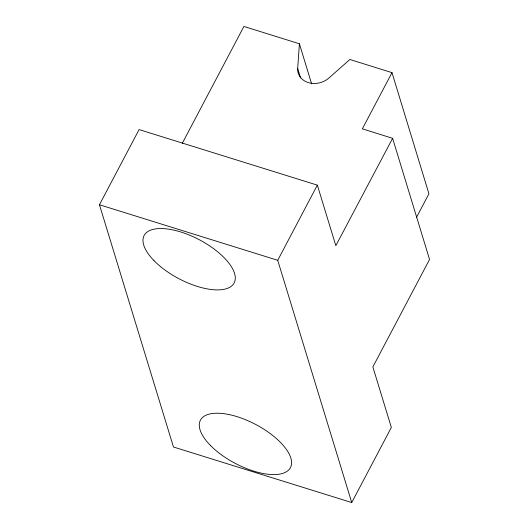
<?xml version="1.0" encoding="UTF-8"?>
<svg xmlns="http://www.w3.org/2000/svg" width="529" height="529" viewBox="0 0 529 529"><rect width="100%" height="100%" fill="white"/><g stroke="black" fill="none" stroke-linecap="round" stroke-linejoin="round"><path stroke-width="0.79" d="M300.551 77.908L297.675 68.472L299.407 43.768L243.915 26.45L182.26 143.366M297.675 68.472A18.846 15.619 -17 0 0 308.321 82.59A18.846 15.619 -17 0 0 328.754 78.153L349.867 59.499L391.996 72.638L362.358 128.845L392.617 138.314L429.555 259.461L372.866 366.928L391.341 427.439L351.739 502.55L173.466 447.005L99.445 204.756L139.094 129.592L317.347 185.143L335.829 245.674L392.617 138.314M351.739 502.55L277.725 260.308L317.347 185.143M416.607 217.168L428.933 193.786L391.996 72.638M99.445 204.756L277.725 260.308M299.407 43.768L311.641 83.893M210.264 445.259A50.883 21.987 27.8 0 0 288.907 469.765A50.883 21.987 27.8 0 0 237.118 416.673A50.883 21.987 27.8 0 0 210.264 445.259M153.959 260.585A50.883 21.987 27.8 0 0 232.608 285.091A50.883 21.987 27.8 0 0 180.819 232A50.883 21.987 27.8 0 0 153.959 260.585"/></g></svg>
